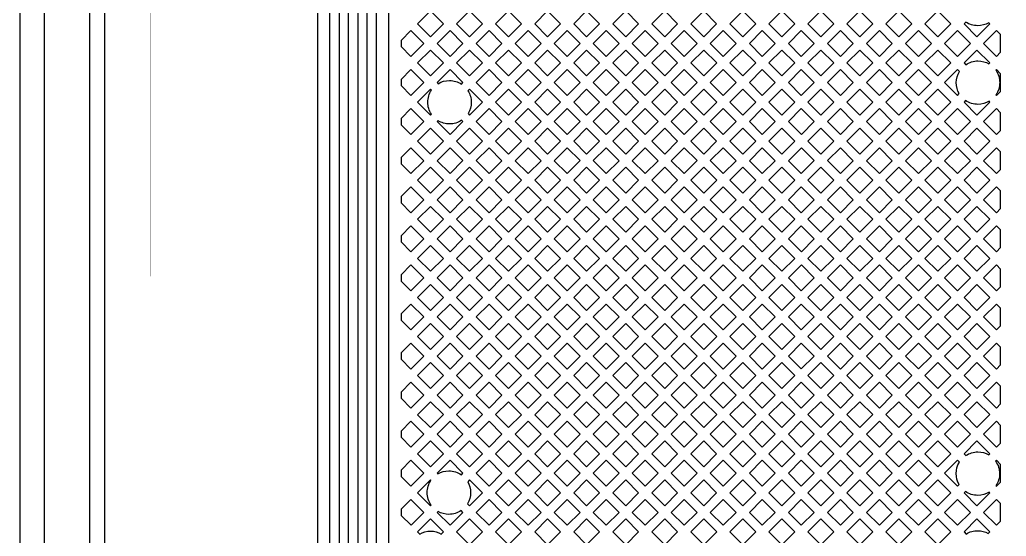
# Model space of a CAD drawing. Extents: x 726 to 4465, y 139 to 737.
# Drawn here: x 3897.15 to 3905.23, y 401.54 to 405.76 of the extents above; entities that cross this region are included whole.
import ezdxf

# ---------------------------------------------------------------- set-up
doc = ezdxf.new("R2010")
doc.units = 0
for name, color, linetype in [('bak_bak_ttr1-bcq6716', 11, 'Continuous'), ('bak_outline', 11, 'Continuous'), ('quyukuang', 9, 'Continuous')]:
    doc.layers.add(name, color=color, linetype=linetype)

msp = doc.modelspace()

# ---------------------------------------------------------------- linework, layer by layer
at = {"layer": 'bak_bak_ttr1-bcq6716'}
for points in [[(3897.3549, 342.0197), (3897.3549, 363.5511, -0.202307), (3901.8566, 374.2211, 0.202316), (3902.3714, 375.4413), (3902.3714, 380.9412, 0.202311), (3901.8566, 382.1614, -0.202307), (3897.3549, 392.8314), (3897.3549, 423.8397, -0.414216), (3898.1515, 424.6363), (3909.7514, 424.6363, -0.414216), (3910.5479, 423.8397), (3910.5479, 393.2462, 0.196007), (3911.3186, 391.3562, -0.196002), (3915.5644, 380.9414), (3915.5644, 375.4411, -0.196002), (3911.3186, 365.0263, 0.196006), (3910.5479, 363.1363), (3910.5479, 342.0197, -0.414217), (3909.7514, 341.2232), (3898.1515, 341.2232, -0.414217)], [(3904.8857, 405.7292), (3904.9917, 405.6232), (3905.0977, 405.7292), (3905.0878, 405.7391, -0.134354), (3904.9973, 405.7143, -0.145991), (3904.8999, 405.7434)], [(3904.8857, 405.4094), (3904.8998, 405.3953, -0.150988), (3905.0001, 405.4263, -0.133556), (3905.0901, 405.4018), (3905.0977, 405.4094), (3904.9917, 405.5154)], [(3900.5697, 405.2496), (3900.5792, 405.2401, -0.137545), (3900.6717, 405.266, -0.145998), (3900.7691, 405.2369), (3900.7817, 405.2496), (3900.6757, 405.3556)], [(3904.7259, 405.2496), (3904.8319, 405.1436), (3904.8468, 405.1584, -0.133566), (3904.8223, 405.2485, -0.135682), (3904.8475, 405.3398), (3904.8318, 405.3555)], [(3905.1461, 405.35, -0.153096), (3905.1779, 405.2485, -0.150992), (3905.1469, 405.1482), (3905.1515, 405.1436), (3905.1852, 405.1774), (3905.1852, 405.3218), (3905.1516, 405.3555)], [(3900.4099, 405.0898), (3900.516, 404.9838), (3900.5229, 404.9908, -0.145992), (3900.4939, 405.0882, -0.149153), (3900.5241, 405.1874), (3900.5158, 405.1957)], [(3900.8224, 405.1825, -0.140719), (3900.8495, 405.0882, -0.137539), (3900.8236, 404.9958), (3900.8356, 404.9837), (3900.9416, 405.0897), (3900.8356, 405.1957)], [(3904.8858, 405.0897), (3904.9917, 404.9838), (3905.0976, 405.0897), (3905.0914, 405.0959, -0.135691), (3905.0001, 405.0707, -0.153092), (3904.8986, 405.1025)], [(3900.5698, 404.93), (3900.6759, 404.8239), (3900.7817, 404.9298), (3900.7709, 404.9407, -0.149145), (3900.6717, 404.9104, -0.140718), (3900.5774, 404.9375)], [(3904.8857, 402.2125), (3904.9006, 402.1976, -0.147838), (3904.9991, 402.2274, -0.132503), (3905.0885, 402.2033), (3905.0977, 402.2125), (3904.9917, 402.3185)], [(3900.5698, 402.0526), (3900.5753, 402.0472, -0.135157), (3900.6663, 402.0722, -0.154923), (3900.7689, 402.0396), (3900.7817, 402.0525), (3900.6757, 402.1585)], [(3904.7258, 402.0526), (3904.8318, 401.9466), (3904.8454, 401.9602, -0.132503), (3904.8213, 402.0496, -0.138868), (3904.8477, 402.1428), (3904.8318, 402.1587)], [(3905.1446, 402.1517, -0.154144), (3905.1769, 402.0496, -0.147834), (3905.1471, 401.9511), (3905.1516, 401.9466), (3905.1852, 401.9803), (3905.1852, 402.125), (3905.1516, 402.1587)], [(3900.4099, 401.8927), (3900.516, 401.7867), (3900.5211, 401.7919, -0.154933), (3900.4885, 401.8944, -0.151523), (3900.5197, 401.995), (3900.516, 401.9988)], [(3900.8191, 401.8034), (3900.8356, 401.7869), (3900.9415, 401.8927), (3900.8356, 401.9986), (3900.8203, 401.9833, -0.131699), (3900.8441, 401.8944, -0.135161)], [(3904.8857, 401.8927), (3904.9917, 401.7867), (3905.0977, 401.8927), (3905.0923, 401.8982, -0.138856), (3904.9991, 401.8718, -0.154143), (3904.897, 401.904)], [(3900.4101, 401.5731), (3900.4276, 401.5555, -0.131174), (3900.5162, 401.5792, -0.130639), (3900.6045, 401.5557), (3900.6218, 401.5731), (3900.516, 401.679)], [(3900.5698, 401.7329), (3900.6757, 401.627), (3900.7817, 401.733), (3900.7669, 401.7478, -0.15152), (3900.6663, 401.7166, -0.131712), (3900.5774, 401.7404)], [(3904.8858, 401.5731), (3904.9032, 401.5557, -0.141248), (3904.9978, 401.583, -0.128507), (3905.0848, 401.5603), (3905.0976, 401.5731), (3904.9917, 401.679)]]:
    msp.add_lwpolyline(points, format="xyb", close=True, dxfattribs=at)
for points in [[(3900.1738, 392.9582), (3900.1738, 421.3701), (3900.1741, 421.3701), (3900.1741, 421.3716, 0.112924), (3900.1352, 421.541, -0.017476), (3900.1286, 421.5563, 0.04893), (3900.0707, 421.668, -0.133843), (3900.0128, 421.8509), (3900.0036, 422.11), (3900.0036, 423.6271, -0.0765), (3900.009, 423.6599, -0.057858), (3900.1181, 423.9029, -0.185811), (3900.2031, 423.9471, 1.431941), (3900.0064, 424.4344, -0.402909), (3899.9361, 424.4364, 0.479351), (3899.502, 424.3932, -0.543585), (3899.3316, 424.394, 0.662695), (3898.8234, 424.3063, -0.346749), (3898.7747, 424.268), (3898.0443, 424.2677, -0.055334), (3898.0099, 424.2491), (3897.7369, 423.9763, 0.199154), (3897.7222, 423.9409), (3897.7222, 392.9556, 0.067698)], [(3899.2691, 424.2829, 0.230683), (3899.3746, 424.1723, -0.232804), (3899.5854, 423.8736, -0.038964), (3899.597, 423.7244), (3899.597, 421.7263, 0.130371), (3899.6236, 421.626, -0.023507), (3899.6357, 421.6029, 0.049043), (3899.6776, 421.5309, -0.034887), (3899.6975, 421.4991, 0.014221), (3899.7197, 421.4603, -0.082314), (3899.7543, 421.376, -0.055817), (3899.7672, 421.2611), (3899.7672, 392.9557, 0.202315)], [(3897.8497, 392.9556), (3897.8497, 423.8881, -0.198899), (3897.8644, 423.9235), (3898.067, 424.1261, -0.198831), (3898.1023, 424.1407), (3898.835, 424.1407, 0.473923), (3899.2475, 424.0075, -0.145265), (3899.2883, 424.0132), (3899.2919, 424.0104, -0.119036), (3899.4164, 423.7765, -0.021541), (3899.4189, 423.724), (3899.4189, 421.7267), (3899.4187, 421.7267, 0.067841), (3899.4327, 421.6249), (3899.4344, 421.618), (3899.4344, 421.4415, 0.196906), (3899.5012, 421.282), (3899.5576, 421.2256, -0.047957), (3899.5891, 421.1651), (3899.5891, 392.9556, 0.202307)], [(3899.691, 392.9557), (3899.691, 421.2611, 0.055802), (3899.68, 421.3591, 0.08277), (3899.6546, 421.4206, -0.014286), (3899.6302, 421.4634, 0.03514), (3899.6158, 421.4864, -0.048998), (3899.5664, 421.5711, 0.023848), (3899.5575, 421.5881, -0.130464), (3899.5208, 421.7263), (3899.5208, 423.7244, 0.038976), (3899.5101, 423.8618, 0.230884), (3899.3401, 424.1042, 0.2224), (3899.1928, 424.0938)], [(3899.8434, 392.9561), (3899.8434, 421.3198, 0.146958), (3899.7931, 421.4879, -0.021394), (3899.7623, 421.5404, 0.036286), (3899.7412, 421.5737, -0.160005), (3899.6732, 421.7808), (3899.6732, 423.9982, 0.1947), (3899.6142, 424.1112)], [(3899.8295, 424.0883, 0.23414), (3899.7494, 423.9607), (3899.7494, 421.7808, 0.16019), (3899.8027, 421.6188, -0.036303), (3899.8296, 421.576, 0.021453), (3899.8572, 421.529, -0.04827), (3899.8919, 421.4623, -0.096158), (3899.9196, 421.3198), (3899.9196, 392.9561, 0.2023)], [(3900.2019, 424.0492, 0.209639), (3900.0344, 423.9617, 0.05941), (3899.9116, 423.6906, 0.076708), (3899.9018, 423.6269), (3899.9033, 422.036), (3899.9109, 421.8467, 0.133969), (3899.9851, 421.6125, -0.048768), (3900.0337, 421.5188, 0.01771), (3900.0434, 421.4967, -0.11268), (3900.072, 421.3719), (3900.072, 392.9582, 0.050755)], [(3899.9958, 392.9582), (3899.9958, 421.3718, 0.113), (3899.9746, 421.4639, -0.017658), (3899.9629, 421.4907, 0.048689), (3899.9211, 421.5712, -0.133984), (3899.8348, 421.8437), (3899.8256, 422.1102)]]:
    msp.add_lwpolyline(points, format="xyb", dxfattribs=at)
for points in [[(3900.4099, 405.7292), (3900.516, 405.6232), (3900.622, 405.7292), (3900.516, 405.8352)], [(3900.7297, 405.7292), (3900.8356, 405.6233), (3900.9415, 405.7292), (3900.8356, 405.8351)], [(3901.0493, 405.7292), (3901.1553, 405.6232), (3901.2613, 405.7292), (3901.1553, 405.8352)], [(3901.3691, 405.7292), (3901.4751, 405.6232), (3901.5811, 405.7292), (3901.4751, 405.8352)], [(3901.6888, 405.7292), (3901.7947, 405.6233), (3901.9006, 405.7292), (3901.7947, 405.8351)], [(3902.0084, 405.7292), (3902.1144, 405.6232), (3902.2204, 405.7292), (3902.1144, 405.8352)], [(3902.3282, 405.7292), (3902.4342, 405.6232), (3902.5402, 405.7292), (3902.4342, 405.8352)], [(3902.6479, 405.7292), (3902.7538, 405.6233), (3902.8597, 405.7292), (3902.7538, 405.8351)], [(3902.9675, 405.7292), (3903.0735, 405.6232), (3903.1795, 405.7292), (3903.0735, 405.8352)], [(3903.2873, 405.7292), (3903.3933, 405.6232), (3903.4992, 405.729), (3903.3931, 405.8351)], [(3903.6069, 405.729), (3903.7128, 405.6232), (3903.8188, 405.7292), (3903.7129, 405.8351)], [(3903.9266, 405.7292), (3904.0326, 405.6232), (3904.1386, 405.7292), (3904.0326, 405.8352)], [(3904.2464, 405.7292), (3904.3524, 405.6232), (3904.4583, 405.729), (3904.3523, 405.8351)], [(3904.566, 405.729), (3904.6719, 405.6232), (3904.7779, 405.7292), (3904.672, 405.8351)], [(3900.2754, 405.5439), (3900.3561, 405.4633), (3900.4621, 405.5693), (3900.3561, 405.6753), (3900.2754, 405.5946)], [(3900.5698, 405.5693), (3900.6757, 405.4634), (3900.7817, 405.5694), (3900.6759, 405.6753)], [(3900.8895, 405.5694), (3900.9955, 405.4634), (3901.1014, 405.5693), (3900.9954, 405.6753)], [(3901.2092, 405.5693), (3901.3152, 405.4633), (3901.4212, 405.5693), (3901.3152, 405.6753)], [(3901.5289, 405.5693), (3901.6348, 405.4634), (3901.7408, 405.5694), (3901.635, 405.6753)], [(3901.8486, 405.5694), (3901.9546, 405.4634), (3902.0605, 405.5693), (3901.9545, 405.6753)], [(3902.1683, 405.5693), (3902.2743, 405.4633), (3902.3803, 405.5693), (3902.2743, 405.6753)], [(3902.488, 405.5693), (3902.5939, 405.4634), (3902.7, 405.5694), (3902.5941, 405.6753)], [(3902.8077, 405.5694), (3902.9137, 405.4634), (3903.0196, 405.5693), (3902.9136, 405.6753)], [(3903.1274, 405.5693), (3903.2334, 405.4633), (3903.3394, 405.5693), (3903.2334, 405.6753)], [(3903.4472, 405.5693), (3903.553, 405.4634), (3903.6589, 405.5693), (3903.553, 405.6752)], [(3903.7667, 405.5693), (3903.8727, 405.4633), (3903.9787, 405.5693), (3903.8727, 405.6753)], [(3904.0865, 405.5693), (3904.1925, 405.4633), (3904.2985, 405.5693), (3904.1925, 405.6753)], [(3904.4063, 405.5693), (3904.5121, 405.4634), (3904.618, 405.5693), (3904.5121, 405.6752)], [(3904.7258, 405.5693), (3904.8318, 405.4633), (3904.9378, 405.5693), (3904.8318, 405.6753)], [(3905.0456, 405.5693), (3905.1516, 405.4633), (3905.1852, 405.4969), (3905.1852, 405.6416), (3905.1516, 405.6753)], [(3900.4099, 405.4094), (3900.5158, 405.3035), (3900.6218, 405.4095), (3900.516, 405.5154)], [(3900.7296, 405.4095), (3900.8356, 405.3035), (3900.9416, 405.4095), (3900.8356, 405.5155)], [(3901.0494, 405.4095), (3901.1554, 405.3035), (3901.2613, 405.4094), (3901.1553, 405.5154)], [(3901.3691, 405.4094), (3901.4749, 405.3035), (3901.581, 405.4095), (3901.4751, 405.5154)], [(3901.6887, 405.4095), (3901.7947, 405.3035), (3901.9007, 405.4095), (3901.7947, 405.5155)], [(3902.0085, 405.4095), (3902.1145, 405.3035), (3902.2204, 405.4094), (3902.1144, 405.5154)], [(3902.3282, 405.4094), (3902.434, 405.3035), (3902.5401, 405.4095), (3902.4342, 405.5154)], [(3902.6478, 405.4095), (3902.7538, 405.3035), (3902.8598, 405.4095), (3902.7538, 405.5155)], [(3902.9676, 405.4095), (3903.0736, 405.3035), (3903.1795, 405.4094), (3903.0735, 405.5154)], [(3903.2873, 405.4094), (3903.3931, 405.3035), (3903.4992, 405.4095), (3903.3933, 405.5154)], [(3903.6069, 405.4095), (3903.7129, 405.3035), (3903.8188, 405.4094), (3903.7128, 405.5154)], [(3903.9266, 405.4094), (3904.0326, 405.3034), (3904.1386, 405.4094), (3904.0326, 405.5154)], [(3904.2464, 405.4094), (3904.3523, 405.3035), (3904.4583, 405.4095), (3904.3524, 405.5154)], [(3904.566, 405.4095), (3904.672, 405.3035), (3904.7779, 405.4094), (3904.6719, 405.5154)], [(3900.2754, 405.2244), (3900.3561, 405.1437), (3900.462, 405.2496), (3900.3561, 405.3555), (3900.2754, 405.2749)], [(3900.8895, 405.2496), (3900.9955, 405.1436), (3901.1015, 405.2496), (3900.9955, 405.3556)], [(3901.2093, 405.2496), (3901.3152, 405.1437), (3901.4211, 405.2496), (3901.3152, 405.3555)], [(3901.5288, 405.2496), (3901.6348, 405.1436), (3901.7408, 405.2496), (3901.6348, 405.3556)], [(3901.8486, 405.2496), (3901.9546, 405.1436), (3902.0606, 405.2496), (3901.9546, 405.3556)], [(3902.1684, 405.2496), (3902.2743, 405.1437), (3902.3802, 405.2496), (3902.2743, 405.3555)], [(3902.4879, 405.2496), (3902.5939, 405.1436), (3902.6999, 405.2496), (3902.5939, 405.3556)], [(3902.8077, 405.2496), (3902.9137, 405.1436), (3903.0197, 405.2496), (3902.9137, 405.3556)], [(3903.1275, 405.2496), (3903.2334, 405.1437), (3903.3393, 405.2496), (3903.2334, 405.3555)], [(3903.447, 405.2496), (3903.553, 405.1436), (3903.6591, 405.2496), (3903.553, 405.3556)], [(3903.7668, 405.2496), (3903.8728, 405.1436), (3903.9787, 405.2495), (3903.8727, 405.3555)], [(3904.0865, 405.2495), (3904.1924, 405.1436), (3904.2984, 405.2496), (3904.1925, 405.3555)], [(3904.4061, 405.2496), (3904.5121, 405.1436), (3904.6182, 405.2496), (3904.5121, 405.3556)], [(3901.0494, 405.0897), (3901.1553, 404.9838), (3901.2613, 405.0898), (3901.1554, 405.1957)], [(3901.3691, 405.0898), (3901.4751, 404.9838), (3901.581, 405.0897), (3901.4749, 405.1957)], [(3901.6887, 405.0897), (3901.7947, 404.9837), (3901.9007, 405.0897), (3901.7947, 405.1957)], [(3902.0085, 405.0897), (3902.1144, 404.9838), (3902.2204, 405.0898), (3902.1145, 405.1957)], [(3902.3282, 405.0898), (3902.4342, 404.9838), (3902.5401, 405.0897), (3902.434, 405.1957)], [(3902.6478, 405.0897), (3902.7538, 404.9837), (3902.8598, 405.0897), (3902.7538, 405.1957)], [(3902.9676, 405.0897), (3903.0735, 404.9838), (3903.1795, 405.0898), (3903.0736, 405.1957)], [(3903.2873, 405.0898), (3903.3933, 404.9838), (3903.4992, 405.0897), (3903.3931, 405.1957)], [(3903.6069, 405.0897), (3903.7129, 404.9837), (3903.8189, 405.0897), (3903.7129, 405.1957)], [(3903.9267, 405.0897), (3904.0326, 404.9838), (3904.1385, 405.0897), (3904.0326, 405.1956)], [(3904.2462, 405.0897), (3904.3523, 404.9837), (3904.4583, 405.0897), (3904.3523, 405.1957)], [(3904.566, 405.0897), (3904.672, 404.9837), (3904.7781, 405.0897), (3904.672, 405.1957)], [(3900.2754, 404.9046), (3900.3561, 404.8239), (3900.4621, 404.93), (3900.3561, 405.036), (3900.2754, 404.9553)], [(3900.8895, 404.9298), (3900.9954, 404.8239), (3901.1014, 404.93), (3900.9955, 405.0358)], [(3901.2092, 404.93), (3901.3152, 404.8239), (3901.4212, 404.93), (3901.3152, 405.036)], [(3901.5289, 404.93), (3901.635, 404.8239), (3901.7408, 404.9298), (3901.6348, 405.0358)], [(3901.8486, 404.9298), (3901.9545, 404.8239), (3902.0605, 404.93), (3901.9546, 405.0358)], [(3902.1683, 404.93), (3902.2743, 404.8239), (3902.3803, 404.93), (3902.2743, 405.036)], [(3902.4881, 404.93), (3902.5941, 404.8239), (3902.6999, 404.9298), (3902.5939, 405.0358)], [(3902.8077, 404.9298), (3902.9136, 404.8239), (3903.0196, 404.93), (3902.9137, 405.0358)], [(3903.1274, 404.93), (3903.2334, 404.8239), (3903.3394, 404.93), (3903.2334, 405.036)], [(3903.4472, 404.93), (3903.5532, 404.8239), (3903.6591, 404.9298), (3903.553, 405.0358)], [(3903.7668, 404.9298), (3903.8727, 404.8239), (3903.9787, 404.93), (3903.8728, 405.0358)], [(3904.0865, 404.93), (3904.1925, 404.8239), (3904.2984, 404.9298), (3904.1924, 405.0358)], [(3904.4061, 404.9298), (3904.5121, 404.8238), (3904.6182, 404.9298), (3904.5121, 405.0358)], [(3904.7259, 404.9298), (3904.8318, 404.8239), (3904.9378, 404.93), (3904.8319, 405.0358)], [(3905.0456, 404.93), (3905.1516, 404.8239), (3905.1852, 404.8576), (3905.1852, 405.0021), (3905.1515, 405.0358)], [(3900.4099, 404.7701), (3900.516, 404.664), (3900.622, 404.7701), (3900.516, 404.8761)], [(3900.7297, 404.7701), (3900.8356, 404.6642), (3900.9415, 404.7701), (3900.8356, 404.8759)], [(3901.0493, 404.7701), (3901.1553, 404.664), (3901.2613, 404.7701), (3901.1553, 404.8761)], [(3901.3691, 404.7701), (3901.4751, 404.664), (3901.5811, 404.7701), (3901.4751, 404.8761)], [(3901.6888, 404.7701), (3901.7947, 404.6642), (3901.9006, 404.7701), (3901.7947, 404.8759)], [(3902.0084, 404.7701), (3902.1144, 404.664), (3902.2204, 404.7701), (3902.1144, 404.8761)], [(3902.3282, 404.7701), (3902.4342, 404.664), (3902.5402, 404.7701), (3902.4342, 404.8761)], [(3902.6479, 404.7701), (3902.7538, 404.6642), (3902.8597, 404.7701), (3902.7538, 404.8759)], [(3902.9675, 404.7701), (3903.0735, 404.664), (3903.1795, 404.7701), (3903.0735, 404.8761)], [(3903.2873, 404.7701), (3903.3933, 404.664), (3903.4993, 404.7701), (3903.3933, 404.8761)], [(3903.607, 404.7701), (3903.7129, 404.6642), (3903.8188, 404.7701), (3903.7129, 404.8759)], [(3903.9266, 404.7701), (3904.0326, 404.664), (3904.1386, 404.7701), (3904.0326, 404.8761)], [(3904.2464, 404.7701), (3904.3524, 404.664), (3904.4583, 404.7699), (3904.3523, 404.8759)], [(3904.566, 404.7699), (3904.6719, 404.664), (3904.7779, 404.7701), (3904.672, 404.8759)], [(3904.8857, 404.7701), (3904.9917, 404.664), (3905.0977, 404.7701), (3904.9917, 404.8761)], [(3900.2754, 404.5848), (3900.3561, 404.5042), (3900.4621, 404.6102), (3900.3561, 404.7162), (3900.2754, 404.6355)], [(3900.5698, 404.6102), (3900.6757, 404.5043), (3900.7817, 404.6103), (3900.6759, 404.7162)], [(3900.8895, 404.6103), (3900.9955, 404.5043), (3901.1014, 404.6102), (3900.9954, 404.7162)], [(3901.2092, 404.6102), (3901.3152, 404.5042), (3901.4212, 404.6102), (3901.3152, 404.7162)], [(3901.5289, 404.6102), (3901.6348, 404.5043), (3901.7408, 404.6103), (3901.635, 404.7162)], [(3901.8486, 404.6103), (3901.9546, 404.5043), (3902.0605, 404.6102), (3901.9545, 404.7162)], [(3902.1683, 404.6102), (3902.2743, 404.5042), (3902.3803, 404.6102), (3902.2743, 404.7162)], [(3902.4881, 404.6102), (3902.5939, 404.5043), (3902.6999, 404.6103), (3902.5941, 404.7162)], [(3902.8077, 404.6103), (3902.9137, 404.5043), (3903.0196, 404.6102), (3902.9136, 404.7162)], [(3903.1274, 404.6102), (3903.2334, 404.5042), (3903.3394, 404.6102), (3903.2334, 404.7162)], [(3903.4472, 404.6102), (3903.553, 404.5043), (3903.6591, 404.6103), (3903.5532, 404.7162)], [(3903.7668, 404.6103), (3903.8728, 404.5043), (3903.9787, 404.6102), (3903.8727, 404.7162)], [(3904.0865, 404.6102), (3904.1925, 404.5042), (3904.2985, 404.6102), (3904.1925, 404.7162)], [(3904.4063, 404.6102), (3904.5121, 404.5043), (3904.618, 404.6102), (3904.5121, 404.7161)], [(3904.7258, 404.6102), (3904.8318, 404.5042), (3904.9378, 404.6102), (3904.8318, 404.7162)], [(3905.0456, 404.6102), (3905.1515, 404.5043), (3905.1852, 404.5381), (3905.1852, 404.6825), (3905.1516, 404.7162)], [(3900.4099, 404.4503), (3900.5158, 404.3444), (3900.6218, 404.4504), (3900.516, 404.5563)], [(3900.7296, 404.4504), (3900.8356, 404.3444), (3900.9416, 404.4504), (3900.8356, 404.5564)], [(3901.0494, 404.4504), (3901.1554, 404.3444), (3901.2613, 404.4503), (3901.1553, 404.5563)], [(3901.3691, 404.4503), (3901.4749, 404.3444), (3901.581, 404.4504), (3901.4751, 404.5563)], [(3901.6887, 404.4504), (3901.7947, 404.3444), (3901.9007, 404.4504), (3901.7947, 404.5564)], [(3902.0085, 404.4504), (3902.1145, 404.3444), (3902.2204, 404.4503), (3902.1144, 404.5563)], [(3902.3282, 404.4503), (3902.434, 404.3444), (3902.5401, 404.4504), (3902.4342, 404.5563)], [(3902.6478, 404.4504), (3902.7538, 404.3444), (3902.8598, 404.4504), (3902.7538, 404.5564)], [(3902.9676, 404.4504), (3903.0736, 404.3444), (3903.1795, 404.4503), (3903.0735, 404.5563)], [(3903.2873, 404.4503), (3903.3931, 404.3444), (3903.4992, 404.4504), (3903.3933, 404.5563)], [(3903.6069, 404.4504), (3903.7129, 404.3444), (3903.8189, 404.4504), (3903.7129, 404.5564)], [(3903.9267, 404.4504), (3904.0327, 404.3444), (3904.1386, 404.4503), (3904.0326, 404.5563)], [(3904.2464, 404.4503), (3904.3523, 404.3444), (3904.4583, 404.4504), (3904.3524, 404.5563)], [(3904.566, 404.4504), (3904.672, 404.3444), (3904.7779, 404.4503), (3904.6719, 404.5563)], [(3904.8857, 404.4503), (3904.9916, 404.3444), (3905.0976, 404.4504), (3904.9917, 404.5563)], [(3900.2754, 404.2653), (3900.3561, 404.1846), (3900.462, 404.2905), (3900.3561, 404.3964), (3900.2754, 404.3157)], [(3900.5697, 404.2905), (3900.6757, 404.1845), (3900.7817, 404.2905), (3900.6757, 404.3965)], [(3900.8895, 404.2905), (3900.9955, 404.1845), (3901.1015, 404.2905), (3900.9955, 404.3965)], [(3901.2093, 404.2905), (3901.3152, 404.1846), (3901.4211, 404.2905), (3901.3152, 404.3964)], [(3901.5288, 404.2905), (3901.6348, 404.1845), (3901.7408, 404.2905), (3901.6348, 404.3965)], [(3901.8486, 404.2905), (3901.9546, 404.1845), (3902.0606, 404.2905), (3901.9546, 404.3965)], [(3902.1684, 404.2905), (3902.2743, 404.1846), (3902.3802, 404.2905), (3902.2743, 404.3964)], [(3902.4879, 404.2905), (3902.5939, 404.1845), (3902.6999, 404.2905), (3902.5939, 404.3965)], [(3902.8077, 404.2905), (3902.9137, 404.1845), (3903.0197, 404.2905), (3902.9137, 404.3965)], [(3903.1275, 404.2905), (3903.2334, 404.1846), (3903.3393, 404.2905), (3903.2334, 404.3964)], [(3903.447, 404.2905), (3903.553, 404.1845), (3903.6591, 404.2905), (3903.553, 404.3965)], [(3903.7668, 404.2905), (3903.8728, 404.1845), (3903.9788, 404.2905), (3903.8728, 404.3965)], [(3904.0866, 404.2905), (3904.1925, 404.1846), (3904.2984, 404.2905), (3904.1925, 404.3964)], [(3904.4061, 404.2905), (3904.5121, 404.1845), (3904.6182, 404.2905), (3904.5121, 404.3965)], [(3904.7259, 404.2905), (3904.8318, 404.1846), (3904.9377, 404.2905), (3904.8318, 404.3964)], [(3905.0455, 404.2905), (3905.1515, 404.1845), (3905.1852, 404.2183), (3905.1852, 404.3627), (3905.1515, 404.3965)], [(3900.4099, 404.1307), (3900.516, 404.0247), (3900.6218, 404.1306), (3900.5158, 404.2366)], [(3900.7296, 404.1306), (3900.8356, 404.0246), (3900.9416, 404.1306), (3900.8356, 404.2366)], [(3901.0494, 404.1306), (3901.1553, 404.0247), (3901.2613, 404.1307), (3901.1554, 404.2366)], [(3901.3691, 404.1307), (3901.4751, 404.0247), (3901.581, 404.1306), (3901.4749, 404.2366)], [(3901.6887, 404.1306), (3901.7947, 404.0246), (3901.9007, 404.1306), (3901.7947, 404.2366)], [(3902.0085, 404.1306), (3902.1144, 404.0247), (3902.2204, 404.1307), (3902.1145, 404.2366)], [(3902.3282, 404.1307), (3902.4342, 404.0247), (3902.5401, 404.1306), (3902.434, 404.2366)], [(3902.6478, 404.1306), (3902.7538, 404.0246), (3902.8598, 404.1306), (3902.7538, 404.2366)], [(3902.9676, 404.1306), (3903.0735, 404.0247), (3903.1795, 404.1307), (3903.0736, 404.2366)], [(3903.2873, 404.1307), (3903.3933, 404.0247), (3903.4992, 404.1306), (3903.3931, 404.2366)], [(3903.6069, 404.1306), (3903.7129, 404.0246), (3903.8189, 404.1306), (3903.7129, 404.2366)], [(3903.9267, 404.1306), (3904.0326, 404.0247), (3904.1386, 404.1307), (3904.0327, 404.2366)], [(3904.2464, 404.1307), (3904.3524, 404.0247), (3904.4583, 404.1306), (3904.3523, 404.2366)], [(3904.566, 404.1306), (3904.6719, 404.0247), (3904.7779, 404.1307), (3904.672, 404.2366)], [(3904.8857, 404.1307), (3904.9917, 404.0247), (3905.0976, 404.1306), (3904.9916, 404.2366)], [(3900.2754, 403.9455), (3900.3561, 403.8648), (3900.4621, 403.9708), (3900.3561, 404.0769), (3900.2754, 403.9962)], [(3900.5698, 403.9708), (3900.6759, 403.8648), (3900.7817, 403.9707), (3900.6757, 404.0767)], [(3900.8895, 403.9707), (3900.9954, 403.8648), (3901.1014, 403.9708), (3900.9955, 404.0767)], [(3901.2092, 403.9708), (3901.3152, 403.8648), (3901.4212, 403.9708), (3901.3152, 404.0769)], [(3901.5289, 403.9708), (3901.635, 403.8648), (3901.7408, 403.9707), (3901.6348, 404.0767)], [(3901.8486, 403.9707), (3901.9545, 403.8648), (3902.0605, 403.9708), (3901.9546, 404.0767)], [(3902.1683, 403.9708), (3902.2743, 403.8648), (3902.3803, 403.9709), (3902.2743, 404.0769)], [(3902.4881, 403.9709), (3902.5941, 403.8648), (3902.6999, 403.9707), (3902.5939, 404.0767)], [(3902.8077, 403.9707), (3902.9136, 403.8648), (3903.0196, 403.9708), (3902.9137, 404.0767)], [(3903.1274, 403.9708), (3903.2334, 403.8648), (3903.3394, 403.9708), (3903.2334, 404.0769)], [(3903.4472, 403.9708), (3903.5532, 403.8648), (3903.6591, 403.9707), (3903.553, 404.0767)], [(3903.7668, 403.9707), (3903.8727, 403.8648), (3903.9787, 403.9708), (3903.8728, 404.0767)], [(3904.0865, 403.9708), (3904.1925, 403.8648), (3904.2985, 403.9709), (3904.1925, 404.0769)], [(3904.4063, 403.9709), (3904.5121, 403.865), (3904.618, 403.9708), (3904.5121, 404.0767)], [(3904.7258, 403.9708), (3904.8318, 403.8648), (3904.9378, 403.9708), (3904.8318, 404.0769)], [(3905.0456, 403.9708), (3905.1516, 403.8648), (3905.1852, 403.8985), (3905.1852, 404.043), (3905.1515, 404.0767)], [(3900.4099, 403.811), (3900.516, 403.7049), (3900.622, 403.811), (3900.516, 403.917)], [(3900.7297, 403.811), (3900.8356, 403.7051), (3900.9415, 403.811), (3900.8356, 403.9168)], [(3901.0493, 403.811), (3901.1553, 403.7049), (3901.2613, 403.811), (3901.1553, 403.917)], [(3901.3691, 403.811), (3901.4751, 403.7049), (3901.5811, 403.811), (3901.4751, 403.917)], [(3901.6888, 403.811), (3901.7947, 403.7051), (3901.9006, 403.811), (3901.7947, 403.9168)], [(3902.0084, 403.811), (3902.1144, 403.7049), (3902.2204, 403.811), (3902.1144, 403.917)], [(3902.3282, 403.811), (3902.4342, 403.7049), (3902.5402, 403.811), (3902.4342, 403.917)], [(3902.6479, 403.811), (3902.7538, 403.7051), (3902.8597, 403.811), (3902.7538, 403.9168)], [(3902.9675, 403.811), (3903.0735, 403.7049), (3903.1795, 403.811), (3903.0735, 403.917)], [(3903.2873, 403.811), (3903.3933, 403.7049), (3903.4993, 403.811), (3903.3933, 403.917)], [(3903.607, 403.811), (3903.7129, 403.7051), (3903.8188, 403.811), (3903.7129, 403.9168)], [(3903.9266, 403.811), (3904.0326, 403.7049), (3904.1386, 403.811), (3904.0326, 403.917)], [(3904.2464, 403.811), (3904.3523, 403.7051), (3904.4583, 403.8111), (3904.3524, 403.917)], [(3904.566, 403.8111), (3904.672, 403.7051), (3904.7779, 403.811), (3904.6719, 403.917)], [(3904.8857, 403.811), (3904.9917, 403.7049), (3905.0977, 403.811), (3904.9917, 403.917)], [(3900.2754, 403.6257), (3900.3561, 403.5451), (3900.4621, 403.6511), (3900.3561, 403.7571), (3900.2754, 403.6764)], [(3900.5698, 403.6511), (3900.6757, 403.5452), (3900.7817, 403.6512), (3900.6759, 403.7571)], [(3900.8895, 403.6512), (3900.9955, 403.5452), (3901.1014, 403.6511), (3900.9954, 403.7571)], [(3901.2092, 403.6511), (3901.3152, 403.5451), (3901.4212, 403.6511), (3901.3152, 403.7571)], [(3901.5289, 403.6511), (3901.6348, 403.5452), (3901.7408, 403.6512), (3901.635, 403.7571)], [(3901.8486, 403.6512), (3901.9546, 403.5452), (3902.0605, 403.6511), (3901.9545, 403.7571)], [(3902.1683, 403.6511), (3902.2743, 403.5451), (3902.3803, 403.6511), (3902.2743, 403.7571)], [(3902.4881, 403.6511), (3902.5939, 403.5452), (3902.7, 403.6512), (3902.5941, 403.7571)], [(3902.8077, 403.6512), (3902.9137, 403.5452), (3903.0196, 403.6511), (3902.9136, 403.7571)], [(3903.1274, 403.6511), (3903.2334, 403.5451), (3903.3394, 403.6511), (3903.2334, 403.7571)], [(3903.4472, 403.6511), (3903.553, 403.5452), (3903.6591, 403.6512), (3903.5532, 403.7571)], [(3903.7668, 403.6512), (3903.8728, 403.5452), (3903.9787, 403.6511), (3903.8727, 403.7571)], [(3904.0865, 403.6511), (3904.1924, 403.5452), (3904.2984, 403.6512), (3904.1925, 403.7571)], [(3904.4061, 403.6512), (3904.5121, 403.5452), (3904.6182, 403.6512), (3904.5121, 403.7572)], [(3904.7259, 403.6512), (3904.8319, 403.5452), (3904.9378, 403.6511), (3904.8318, 403.7571)], [(3905.0456, 403.6511), (3905.1515, 403.5452), (3905.1852, 403.579), (3905.1852, 403.7234), (3905.1516, 403.7571)], [(3900.4099, 403.4912), (3900.5158, 403.3853), (3900.6218, 403.4913), (3900.516, 403.5972)], [(3900.7296, 403.4913), (3900.8356, 403.3853), (3900.9416, 403.4913), (3900.8356, 403.5973)], [(3901.0494, 403.4913), (3901.1554, 403.3853), (3901.2613, 403.4912), (3901.1553, 403.5972)], [(3901.3691, 403.4912), (3901.4749, 403.3853), (3901.581, 403.4913), (3901.4751, 403.5972)], [(3901.6887, 403.4913), (3901.7947, 403.3853), (3901.9007, 403.4913), (3901.7947, 403.5973)], [(3902.0085, 403.4913), (3902.1145, 403.3853), (3902.2204, 403.4912), (3902.1144, 403.5972)], [(3902.3282, 403.4912), (3902.434, 403.3853), (3902.5401, 403.4913), (3902.4342, 403.5972)], [(3902.6478, 403.4913), (3902.7538, 403.3853), (3902.8598, 403.4913), (3902.7538, 403.5973)], [(3902.9676, 403.4913), (3903.0736, 403.3853), (3903.1795, 403.4912), (3903.0735, 403.5972)], [(3903.2873, 403.4912), (3903.3931, 403.3853), (3903.4992, 403.4913), (3903.3933, 403.5972)], [(3903.6069, 403.4913), (3903.7129, 403.3853), (3903.8189, 403.4913), (3903.7129, 403.5973)], [(3903.9267, 403.4913), (3904.0326, 403.3854), (3904.1385, 403.4913), (3904.0326, 403.5972)], [(3904.2462, 403.4913), (3904.3523, 403.3853), (3904.4583, 403.4913), (3904.3523, 403.5973)], [(3904.566, 403.4913), (3904.672, 403.3853), (3904.7781, 403.4913), (3904.672, 403.5973)], [(3904.8858, 403.4913), (3904.9917, 403.3854), (3905.0976, 403.4913), (3904.9917, 403.5972)], [(3900.2754, 403.3062), (3900.3561, 403.2255), (3900.462, 403.3314), (3900.3561, 403.4373), (3900.2754, 403.3566)], [(3900.5697, 403.3314), (3900.6757, 403.2254), (3900.7817, 403.3314), (3900.6757, 403.4374)], [(3900.8895, 403.3314), (3900.9955, 403.2254), (3901.1015, 403.3314), (3900.9955, 403.4374)], [(3901.2093, 403.3314), (3901.3152, 403.2255), (3901.4211, 403.3314), (3901.3152, 403.4373)], [(3901.5288, 403.3314), (3901.6348, 403.2254), (3901.7408, 403.3314), (3901.6348, 403.4374)], [(3901.8486, 403.3314), (3901.9546, 403.2254), (3902.0606, 403.3314), (3901.9546, 403.4374)], [(3902.1684, 403.3314), (3902.2743, 403.2255), (3902.3802, 403.3314), (3902.2743, 403.4373)], [(3902.4879, 403.3314), (3902.5939, 403.2254), (3902.6999, 403.3314), (3902.5939, 403.4374)], [(3902.8077, 403.3314), (3902.9137, 403.2254), (3903.0197, 403.3314), (3902.9137, 403.4374)], [(3903.1275, 403.3314), (3903.2334, 403.2255), (3903.3393, 403.3314), (3903.2334, 403.4373)], [(3903.447, 403.3314), (3903.553, 403.2254), (3903.6591, 403.3314), (3903.553, 403.4374)], [(3903.7668, 403.3314), (3903.8727, 403.2255), (3903.9787, 403.3315), (3903.8728, 403.4374)], [(3904.0865, 403.3315), (3904.1925, 403.2255), (3904.2984, 403.3314), (3904.1924, 403.4374)], [(3904.4061, 403.3314), (3904.5121, 403.2254), (3904.6182, 403.3314), (3904.5121, 403.4374)], [(3904.7259, 403.3314), (3904.8318, 403.2255), (3904.9378, 403.3315), (3904.8319, 403.4374)], [(3905.0456, 403.3315), (3905.1516, 403.2255), (3905.1852, 403.2592), (3905.1852, 403.4036), (3905.1515, 403.4374)], [(3900.4099, 403.1716), (3900.516, 403.0656), (3900.6218, 403.1715), (3900.5158, 403.2775)], [(3900.7296, 403.1715), (3900.8356, 403.0655), (3900.9416, 403.1715), (3900.8356, 403.2775)], [(3901.0494, 403.1715), (3901.1553, 403.0656), (3901.2613, 403.1716), (3901.1554, 403.2775)], [(3901.3691, 403.1716), (3901.4751, 403.0656), (3901.581, 403.1715), (3901.4749, 403.2775)], [(3901.6887, 403.1715), (3901.7947, 403.0655), (3901.9007, 403.1715), (3901.7947, 403.2775)], [(3902.0085, 403.1715), (3902.1144, 403.0656), (3902.2204, 403.1716), (3902.1145, 403.2775)], [(3902.3282, 403.1716), (3902.4342, 403.0656), (3902.5401, 403.1715), (3902.434, 403.2775)], [(3902.6478, 403.1715), (3902.7538, 403.0655), (3902.8598, 403.1715), (3902.7538, 403.2775)], [(3902.9676, 403.1715), (3903.0735, 403.0656), (3903.1795, 403.1716), (3903.0736, 403.2775)], [(3903.2873, 403.1716), (3903.3933, 403.0656), (3903.4992, 403.1715), (3903.3931, 403.2775)], [(3903.6069, 403.1715), (3903.7128, 403.0656), (3903.8188, 403.1716), (3903.7129, 403.2775)], [(3903.9266, 403.1716), (3904.0326, 403.0656), (3904.1386, 403.1716), (3904.0326, 403.2777)], [(3904.2464, 403.1716), (3904.3524, 403.0656), (3904.4583, 403.1715), (3904.3523, 403.2775)], [(3904.566, 403.1715), (3904.6719, 403.0656), (3904.7779, 403.1716), (3904.672, 403.2775)], [(3904.8857, 403.1716), (3904.9917, 403.0656), (3905.0977, 403.1716), (3904.9917, 403.2777)], [(3900.2754, 402.9864), (3900.3561, 402.9057), (3900.4621, 403.0117), (3900.3561, 403.1178), (3900.2754, 403.0371)], [(3900.5698, 403.0117), (3900.6759, 402.9057), (3900.7817, 403.0116), (3900.6757, 403.1176)], [(3900.8895, 403.0116), (3900.9954, 402.9057), (3901.1014, 403.0117), (3900.9955, 403.1176)], [(3901.2092, 403.0117), (3901.3152, 402.9057), (3901.4212, 403.0117), (3901.3152, 403.1178)], [(3901.5289, 403.0117), (3901.635, 402.9057), (3901.7408, 403.0116), (3901.6348, 403.1176)], [(3901.8486, 403.0116), (3901.9545, 402.9057), (3902.0605, 403.0117), (3901.9546, 403.1176)], [(3902.1683, 403.0117), (3902.2743, 402.9057), (3902.3803, 403.0117), (3902.2743, 403.1178)], [(3902.4881, 403.0117), (3902.5941, 402.9057), (3902.6999, 403.0116), (3902.5939, 403.1176)], [(3902.8077, 403.0116), (3902.9136, 402.9057), (3903.0196, 403.0117), (3902.9137, 403.1176)], [(3903.1274, 403.0117), (3903.2334, 402.9057), (3903.3394, 403.0117), (3903.2334, 403.1178)], [(3903.4472, 403.0117), (3903.553, 402.9059), (3903.6589, 403.0117), (3903.553, 403.1176)], [(3903.7667, 403.0117), (3903.8727, 402.9057), (3903.9787, 403.0117), (3903.8727, 403.1178)], [(3904.0865, 403.0117), (3904.1925, 402.9057), (3904.2985, 403.0117), (3904.1925, 403.1178)], [(3904.4063, 403.0117), (3904.5121, 402.9059), (3904.618, 403.0117), (3904.5121, 403.1176)], [(3904.7258, 403.0117), (3904.8318, 402.9057), (3904.9378, 403.0117), (3904.8318, 403.1178)], [(3905.0456, 403.0117), (3905.1516, 402.9057), (3905.1852, 402.9394), (3905.1852, 403.0841), (3905.1516, 403.1178)], [(3900.4099, 402.8519), (3900.516, 402.7458), (3900.622, 402.8519), (3900.516, 402.9579)], [(3900.7297, 402.8519), (3900.8356, 402.746), (3900.9415, 402.8519), (3900.8356, 402.9577)], [(3901.0493, 402.8519), (3901.1553, 402.7458), (3901.2613, 402.8519), (3901.1553, 402.9579)], [(3901.3691, 402.8519), (3901.4751, 402.7458), (3901.5811, 402.8519), (3901.4751, 402.9579)], [(3901.6888, 402.8519), (3901.7947, 402.746), (3901.9006, 402.8519), (3901.7947, 402.9577)], [(3902.0084, 402.8519), (3902.1144, 402.7458), (3902.2204, 402.8519), (3902.1144, 402.9579)], [(3902.3282, 402.8519), (3902.4342, 402.7458), (3902.5402, 402.8519), (3902.4342, 402.9579)], [(3902.6479, 402.8519), (3902.7538, 402.746), (3902.8597, 402.8519), (3902.7538, 402.9577)], [(3902.9675, 402.8519), (3903.0735, 402.7458), (3903.1795, 402.8519), (3903.0735, 402.9579)], [(3903.2873, 402.8519), (3903.3931, 402.746), (3903.4992, 402.852), (3903.3933, 402.9579)], [(3903.6069, 402.852), (3903.7129, 402.746), (3903.8188, 402.8519), (3903.7128, 402.9579)], [(3903.9266, 402.8519), (3904.0326, 402.7458), (3904.1386, 402.8519), (3904.0326, 402.9579)], [(3904.2464, 402.8519), (3904.3523, 402.746), (3904.4583, 402.852), (3904.3524, 402.9579)], [(3904.566, 402.852), (3904.672, 402.746), (3904.7779, 402.8519), (3904.6719, 402.9579)], [(3904.8857, 402.8519), (3904.9917, 402.7458), (3905.0977, 402.8519), (3904.9917, 402.9579)], [(3900.2754, 402.6666), (3900.3561, 402.5859), (3900.4621, 402.692), (3900.3561, 402.798), (3900.2754, 402.7173)], [(3900.5698, 402.692), (3900.6757, 402.5861), (3900.7817, 402.6921), (3900.6759, 402.798)], [(3900.8895, 402.6921), (3900.9955, 402.5861), (3901.1014, 402.692), (3900.9954, 402.798)], [(3901.2092, 402.692), (3901.3152, 402.5859), (3901.4212, 402.692), (3901.3152, 402.798)], [(3901.5289, 402.692), (3901.6348, 402.5861), (3901.7408, 402.6921), (3901.635, 402.798)], [(3901.8486, 402.6921), (3901.9546, 402.5861), (3902.0605, 402.692), (3901.9545, 402.798)], [(3902.1683, 402.692), (3902.2743, 402.5859), (3902.3803, 402.692), (3902.2743, 402.798)], [(3902.4881, 402.692), (3902.5939, 402.5861), (3902.6999, 402.6921), (3902.5941, 402.798)], [(3902.8077, 402.6921), (3902.9137, 402.5861), (3903.0196, 402.692), (3902.9136, 402.798)], [(3903.1274, 402.692), (3903.2333, 402.5861), (3903.3393, 402.6921), (3903.2334, 402.798)], [(3903.447, 402.6921), (3903.553, 402.5861), (3903.6591, 402.6921), (3903.553, 402.7981)], [(3903.7668, 402.6921), (3903.8728, 402.5861), (3903.9787, 402.692), (3903.8727, 402.798)], [(3904.0865, 402.692), (3904.1924, 402.5861), (3904.2984, 402.6921), (3904.1925, 402.798)], [(3904.4061, 402.6921), (3904.5121, 402.5861), (3904.6182, 402.6921), (3904.5121, 402.7981)], [(3904.7259, 402.6921), (3904.8319, 402.5861), (3904.9378, 402.692), (3904.8318, 402.798)], [(3905.0456, 402.692), (3905.1515, 402.5861), (3905.1852, 402.6199), (3905.1852, 402.7643), (3905.1516, 402.798)], [(3900.4099, 402.5321), (3900.5158, 402.4262), (3900.6218, 402.5322), (3900.516, 402.6381)], [(3900.7296, 402.5322), (3900.8356, 402.4262), (3900.9416, 402.5322), (3900.8356, 402.6382)], [(3901.0494, 402.5322), (3901.1554, 402.4262), (3901.2613, 402.5321), (3901.1553, 402.6381)], [(3901.3691, 402.5321), (3901.4749, 402.4262), (3901.581, 402.5322), (3901.4751, 402.6381)], [(3901.6887, 402.5322), (3901.7947, 402.4262), (3901.9007, 402.5322), (3901.7947, 402.6382)], [(3902.0085, 402.5322), (3902.1145, 402.4262), (3902.2204, 402.5321), (3902.1144, 402.6381)], [(3902.3282, 402.5321), (3902.434, 402.4262), (3902.5401, 402.5322), (3902.4342, 402.6381)], [(3902.6478, 402.5322), (3902.7538, 402.4262), (3902.8598, 402.5322), (3902.7538, 402.6382)], [(3902.9676, 402.5322), (3903.0735, 402.4263), (3903.1794, 402.5322), (3903.0735, 402.6381)], [(3903.2871, 402.5322), (3903.3931, 402.4262), (3903.4992, 402.5322), (3903.3931, 402.6382)], [(3903.6069, 402.5322), (3903.7129, 402.4262), (3903.8189, 402.5322), (3903.7129, 402.6382)], [(3903.9267, 402.5322), (3904.0326, 402.4263), (3904.1385, 402.5322), (3904.0326, 402.6381)], [(3904.2462, 402.5322), (3904.3523, 402.4262), (3904.4583, 402.5322), (3904.3523, 402.6382)], [(3904.566, 402.5322), (3904.672, 402.4262), (3904.7781, 402.5322), (3904.672, 402.6382)], [(3904.8858, 402.5322), (3904.9917, 402.4263), (3905.0976, 402.5322), (3904.9917, 402.6381)], [(3900.2754, 402.3471), (3900.3561, 402.2664), (3900.462, 402.3723), (3900.3561, 402.4782), (3900.2754, 402.3975)], [(3900.5697, 402.3723), (3900.6757, 402.2663), (3900.7817, 402.3723), (3900.6757, 402.4783)], [(3900.8895, 402.3723), (3900.9955, 402.2663), (3901.1015, 402.3723), (3900.9955, 402.4783)], [(3901.2093, 402.3723), (3901.3152, 402.2664), (3901.4211, 402.3723), (3901.3152, 402.4782)], [(3901.5288, 402.3723), (3901.6348, 402.2663), (3901.7408, 402.3723), (3901.6348, 402.4783)], [(3901.8486, 402.3723), (3901.9546, 402.2663), (3902.0606, 402.3723), (3901.9546, 402.4783)], [(3902.1684, 402.3723), (3902.2743, 402.2664), (3902.3802, 402.3723), (3902.2743, 402.4782)], [(3902.4879, 402.3723), (3902.5939, 402.2663), (3902.6999, 402.3723), (3902.5939, 402.4783)], [(3902.8077, 402.3723), (3902.9136, 402.2664), (3903.0196, 402.3724), (3902.9137, 402.4783)], [(3903.1274, 402.3724), (3903.2334, 402.2664), (3903.3393, 402.3723), (3903.2333, 402.4783)], [(3903.447, 402.3723), (3903.553, 402.2663), (3903.6591, 402.3723), (3903.553, 402.4783)], [(3903.7668, 402.3723), (3903.8727, 402.2664), (3903.9787, 402.3724), (3903.8728, 402.4783)], [(3904.0865, 402.3724), (3904.1925, 402.2664), (3904.2984, 402.3723), (3904.1924, 402.4783)], [(3904.4061, 402.3723), (3904.5121, 402.2663), (3904.6182, 402.3723), (3904.5121, 402.4783)], [(3904.7259, 402.3723), (3904.8318, 402.2664), (3904.9378, 402.3724), (3904.8319, 402.4783)], [(3905.0456, 402.3724), (3905.1516, 402.2664), (3905.1852, 402.3001), (3905.1852, 402.4445), (3905.1515, 402.4783)], [(3900.41, 402.2125), (3900.516, 402.1065), (3900.6218, 402.2124), (3900.5158, 402.3184)], [(3900.7296, 402.2124), (3900.8356, 402.1064), (3900.9416, 402.2124), (3900.8356, 402.3184)], [(3901.0494, 402.2124), (3901.1553, 402.1065), (3901.2613, 402.2125), (3901.1554, 402.3184)], [(3901.3691, 402.2125), (3901.4751, 402.1065), (3901.581, 402.2124), (3901.4749, 402.3184)], [(3901.6887, 402.2124), (3901.7947, 402.1064), (3901.9007, 402.2124), (3901.7947, 402.3184)], [(3902.0085, 402.2124), (3902.1144, 402.1065), (3902.2204, 402.2125), (3902.1145, 402.3184)], [(3902.3282, 402.2125), (3902.4342, 402.1065), (3902.5401, 402.2124), (3902.434, 402.3184)], [(3902.6478, 402.2124), (3902.7537, 402.1065), (3902.8597, 402.2125), (3902.7538, 402.3184)], [(3902.9675, 402.2125), (3903.0735, 402.1065), (3903.1795, 402.2125), (3903.0735, 402.3185)], [(3903.2873, 402.2125), (3903.3933, 402.1065), (3903.4992, 402.2124), (3903.3931, 402.3184)], [(3903.6069, 402.2124), (3903.7128, 402.1065), (3903.8188, 402.2125), (3903.7129, 402.3184)], [(3903.9266, 402.2125), (3904.0326, 402.1065), (3904.1386, 402.2125), (3904.0326, 402.3185)], [(3904.2464, 402.2125), (3904.3524, 402.1065), (3904.4583, 402.2124), (3904.3523, 402.3184)], [(3904.566, 402.2124), (3904.6719, 402.1065), (3904.7779, 402.2125), (3904.672, 402.3184)], [(3900.2754, 402.0273), (3900.3561, 401.9466), (3900.4621, 402.0526), (3900.3561, 402.1587), (3900.2754, 402.078)], [(3900.8895, 402.0525), (3900.9954, 401.9466), (3901.1014, 402.0526), (3900.9955, 402.1585)], [(3901.2092, 402.0526), (3901.3152, 401.9466), (3901.4212, 402.0526), (3901.3152, 402.1587)], [(3901.5289, 402.0526), (3901.635, 401.9466), (3901.7408, 402.0525), (3901.6348, 402.1585)], [(3901.8486, 402.0525), (3901.9545, 401.9466), (3902.0605, 402.0526), (3901.9546, 402.1585)], [(3902.1683, 402.0526), (3902.2743, 401.9466), (3902.3803, 402.0526), (3902.2743, 402.1587)], [(3902.488, 402.0526), (3902.5939, 401.9468), (3902.6998, 402.0526), (3902.5939, 402.1585)], [(3902.8076, 402.0526), (3902.9136, 401.9466), (3903.0196, 402.0526), (3902.9136, 402.1587)], [(3903.1274, 402.0526), (3903.2334, 401.9466), (3903.3394, 402.0526), (3903.2334, 402.1587)], [(3903.4472, 402.0526), (3903.553, 401.9468), (3903.6589, 402.0526), (3903.553, 402.1585)], [(3903.7667, 402.0526), (3903.8727, 401.9466), (3903.9787, 402.0526), (3903.8727, 402.1587)], [(3904.0865, 402.0526), (3904.1925, 401.9466), (3904.2985, 402.0526), (3904.1925, 402.1587)], [(3904.4063, 402.0526), (3904.5121, 401.9468), (3904.618, 402.0526), (3904.5121, 402.1585)], [(3901.0493, 401.8927), (3901.1553, 401.7867), (3901.2613, 401.8927), (3901.1553, 401.9988)], [(3901.3691, 401.8927), (3901.4751, 401.7867), (3901.5811, 401.8927), (3901.4751, 401.9988)], [(3901.6888, 401.8927), (3901.7947, 401.7869), (3901.9006, 401.8927), (3901.7947, 401.9986)], [(3902.0084, 401.8927), (3902.1144, 401.7867), (3902.2204, 401.8927), (3902.1144, 401.9988)], [(3902.3282, 401.8927), (3902.434, 401.7869), (3902.5401, 401.8929), (3902.4342, 401.9988)], [(3902.6478, 401.8929), (3902.7538, 401.7869), (3902.8597, 401.8927), (3902.7537, 401.9988)], [(3902.9675, 401.8927), (3903.0735, 401.7867), (3903.1795, 401.8927), (3903.0735, 401.9988)], [(3903.2873, 401.8927), (3903.3931, 401.7869), (3903.4992, 401.8929), (3903.3933, 401.9988)], [(3903.6069, 401.8929), (3903.7129, 401.7869), (3903.8188, 401.8927), (3903.7128, 401.9988)], [(3903.9266, 401.8927), (3904.0326, 401.7867), (3904.1386, 401.8927), (3904.0326, 401.9988)], [(3904.2464, 401.8927), (3904.3523, 401.7869), (3904.4583, 401.8929), (3904.3524, 401.9988)], [(3904.566, 401.8929), (3904.672, 401.7869), (3904.7779, 401.8927), (3904.6719, 401.9988)], [(3900.2754, 401.7077), (3900.3562, 401.627), (3900.4621, 401.7329), (3900.3561, 401.8389), (3900.2754, 401.7582)], [(3900.8895, 401.733), (3900.9955, 401.627), (3901.1014, 401.7329), (3900.9954, 401.8389)], [(3901.2092, 401.7329), (3901.3152, 401.6268), (3901.4212, 401.7329), (3901.3152, 401.8389)], [(3901.5289, 401.7329), (3901.6348, 401.627), (3901.7408, 401.733), (3901.635, 401.8389)], [(3901.8486, 401.733), (3901.9546, 401.627), (3902.0605, 401.7329), (3901.9545, 401.8389)], [(3902.1683, 401.7329), (3902.2742, 401.627), (3902.3802, 401.733), (3902.2743, 401.8389)], [(3902.4879, 401.733), (3902.5939, 401.627), (3902.6999, 401.733), (3902.5939, 401.839)], [(3902.8077, 401.733), (3902.9137, 401.627), (3903.0196, 401.7329), (3902.9136, 401.8389)], [(3903.1274, 401.7329), (3903.2333, 401.627), (3903.3393, 401.733), (3903.2334, 401.8389)], [(3903.447, 401.733), (3903.553, 401.627), (3903.6591, 401.733), (3903.553, 401.839)], [(3903.7668, 401.733), (3903.8728, 401.627), (3903.9787, 401.7329), (3903.8727, 401.8389)], [(3904.0865, 401.7329), (3904.1924, 401.627), (3904.2984, 401.733), (3904.1925, 401.8389)], [(3904.4061, 401.733), (3904.5121, 401.627), (3904.6182, 401.733), (3904.5121, 401.839)], [(3904.7259, 401.733), (3904.8319, 401.627), (3904.9378, 401.7329), (3904.8318, 401.8389)], [(3905.0456, 401.7329), (3905.1515, 401.627), (3905.1852, 401.6607), (3905.1852, 401.8052), (3905.1516, 401.8389)], [(3900.7296, 401.5731), (3900.8356, 401.4671), (3900.9416, 401.5731), (3900.8356, 401.6791)], [(3901.0494, 401.5731), (3901.1554, 401.4671), (3901.2613, 401.573), (3901.1553, 401.679)], [(3901.3691, 401.573), (3901.4749, 401.4671), (3901.581, 401.5731), (3901.4751, 401.679)], [(3901.6887, 401.5731), (3901.7947, 401.4671), (3901.9007, 401.5731), (3901.7947, 401.6791)], [(3902.0085, 401.5731), (3902.1144, 401.4672), (3902.2203, 401.5731), (3902.1144, 401.679)], [(3902.328, 401.5731), (3902.434, 401.4671), (3902.5401, 401.5731), (3902.434, 401.6791)], [(3902.6478, 401.5731), (3902.7538, 401.4671), (3902.8598, 401.5731), (3902.7538, 401.6791)], [(3902.9676, 401.5731), (3903.0735, 401.4672), (3903.1794, 401.5731), (3903.0735, 401.679)], [(3903.2871, 401.5731), (3903.3931, 401.4671), (3903.4992, 401.5731), (3903.3931, 401.6791)], [(3903.6069, 401.5731), (3903.7129, 401.4671), (3903.8189, 401.5731), (3903.7129, 401.6791)], [(3903.9267, 401.5731), (3904.0326, 401.4672), (3904.1385, 401.5731), (3904.0326, 401.679)], [(3904.2462, 401.5731), (3904.3523, 401.4671), (3904.4583, 401.5731), (3904.3523, 401.6791)], [(3904.566, 401.5731), (3904.672, 401.4671), (3904.7781, 401.5731), (3904.672, 401.6791)]]:
    msp.add_lwpolyline(points, close=True, dxfattribs=at)
at = {"layer": 'bak_outline'}
msp.add_lwpolyline([(3909.7514, 424.8397), (3898.1515, 424.8397, 0.414215), (3897.1515, 423.8397), (3897.1515, 392.8317, 0.202312), (3901.7146, 382.0156, -0.202309), (3902.168, 380.9412), (3902.168, 375.4413, -0.202309), (3901.7146, 374.3669, 0.202312), (3897.1515, 363.5508), (3897.1515, 342.0197, 0.414215), (3898.1515, 341.0197), (3909.7514, 341.0197, 0.414215), (3910.7514, 342.0197), (3910.7514, 363.1363, -0.196013), (3911.4641, 364.8841, 0.196007), (3915.7679, 375.4413), (3915.7679, 380.9412, 0.196007), (3911.4641, 391.4984, -0.196013), (3910.7514, 393.2462), (3910.7514, 423.8397, 0.414215)], format="xyb", close=True, dxfattribs=at)
at = {"layer": 'quyukuang', "const_width": 0.001}
msp.add_lwpolyline([(3898.2198, 403.6641), (3898.2198, 409.4166), (3910.5091, 409.4166), (3910.5091, 403.6641)], close=True, dxfattribs=at)

doc.saveas('drawing.dxf')
